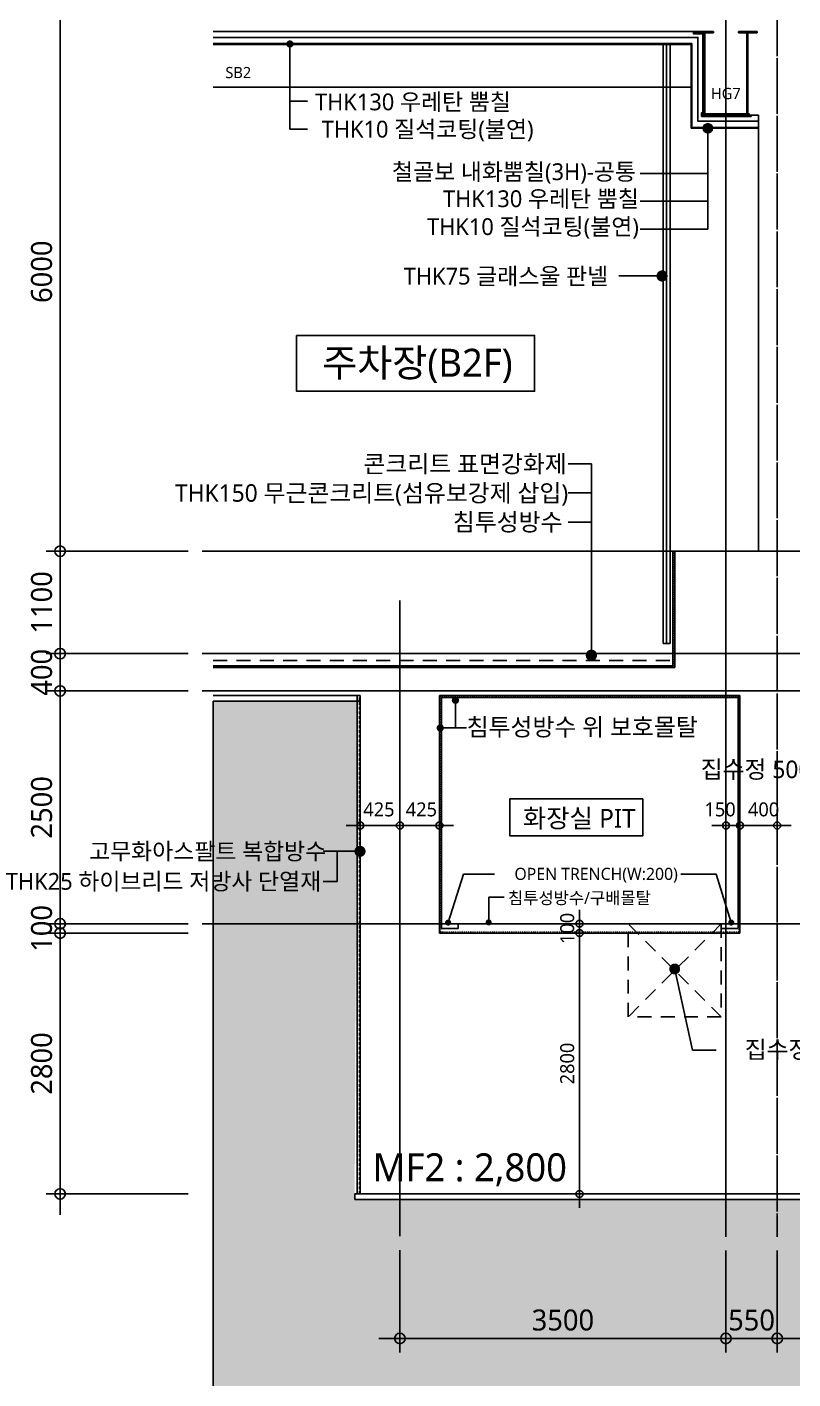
# Model space of a CAD drawing. Header units: millimetres. Extents: x 81033 to 452328, y -17390 to 42241.
# Drawn here: x 334429 to 342650, y -6043 to 8471 of the extents above; entities that cross this region are included whole.
import ezdxf
from ezdxf.enums import TextEntityAlignment as Align

# ---------------------------------------------------------------- set-up
doc = ezdxf.new("R2010")
doc.units = ezdxf.units.MM
doc.header["$LTSCALE"] = 100
doc.header["$MEASUREMENT"] = 0
doc.header["$PDSIZE"] = -10
for name, pattern in [('CEN', [62, 60, -1, 0, -1]), ('HID', [2.5, 1.5, -1]), ('HIDDEN', [2, 1, -1])]:
    doc.linetypes.add(name, pattern=pattern)
doc.layers.get('0').update_dxf_attribs({"linetype": 'CONTINUOUS'})
doc.layers.get('Defpoints').update_dxf_attribs({"color": 171, "linetype": 'CONTINUOUS'})
for name, color, linetype in [('CEN', 1, 'CEN'), ('CEN(ST)', 1, 'CEN'), ('CON', 2, 'CONTINUOUS'), ('FIN', 8, 'CONTINUOUS'), ('FIN(패널-T75 글라스울)', 6, 'CONTINUOUS'), ('FIN-2', 9, 'CONTINUOUS'), ('FIN-5', 6, 'CONTINUOUS'), ('HAT 254', 254, 'CONTINUOUS'), ('HAT-252', 252, 'CONTINUOUS'), ('HF', 3, 'CONTINUOUS'), ('INS', 251, 'BATTING'), ('LED', 7, 'CONTINUOUS'), ('NDIM', 7, 'CONTINUOUS'), ('TEXT(MIN)', 7, 'CONTINUOUS'), ('TEXT(노트)', 7, 'CONTINUOUS'), ('TEXT(실명)', 3, 'CONTINUOUS'), ('W', 7, 'CONTINUOUS'), ('wire-meshes', 1, 'CONTINUOUS'), ('방수', 8, 'HIDDEN')]:
    doc.layers.add(name, color=color, linetype=linetype)
doc.styles.add('CGS', font='cgse', dxfattribs={"bigfont": 'cgs'})
doc.styles.add('TE', font='malgun_0.ttf')
doc.styles.add('나눔바른고딕', font='NanumBarunGothic.ttf')
doc.linetypes.add('BATTING', pattern='A,0.0001,-0.1,[134,ltypeshp.shx,S=0.1,R=0,X=-0.1,Y=0],-0.2,[134,ltypeshp.shx,S=0.1,R=180,X=0.1,Y=0],-0.1', length=0.4001)
doc.dimstyles.new('NDIM 1200', dxfattribs={"dimscale": 75, "dimtxt": 3, "dimasz": 1, "dimexe": 2, "dimexo": 2, "dimgap": 1, "dimtad": 1, "dimdec": 0, "dimdsep": 46, "dimtxsty": 'CGS', "dimblk": 'DOT0', "dimcen": 1, "dimdle": 8, "dimclrd": 256, "dimclre": 256, "dimclrt": 256, "dimadec": 0, "dimazin": 0, "dimtfac": 1, "dimtdec": 0, "dimtix": 1, "dimtmove": 2, "dimatfit": 3, "dimldrblk": 'DOT0', "dimfxl": 1, "dimtolj": 1, "dimtzin": 0, "dimlwd": -1, "dimlwe": -1, "dimarcsym": 0})

# ---------------------------------------------------------------- blocks, each defined once
blk = doc.blocks.new('*U1013')
at = {"layer": 'W'}
h = blk.add_hatch(color=256, dxfattribs=at)
h.dxf.hatch_style = 1
h.paths.add_polyline_path([(-225, -15), (-235, -25), (-235, -15)])
h = blk.add_hatch(color=256, dxfattribs=at)
h.dxf.hatch_style = 1
h.paths.add_polyline_path([(225, -15), (235, -25), (235, -15)])
h = blk.add_hatch(color=256, dxfattribs=at)
h.dxf.hatch_style = 1
h.paths.add_polyline_path([(-225, -885), (-235, -875), (-235, -885)])
h = blk.add_hatch(color=256, dxfattribs=at)
h.dxf.hatch_style = 1
h.paths.add_polyline_path([(225, -885), (235, -875), (235, -885)])
at = {"layer": 'Defpoints'}
blk.add_point((0, 0), dxfattribs=at)
at = {"layer": 'HF', "color": 0, "linetype": 'ByBlock'}
for p, q in [((-135, 0), (-335, 0)), ((-335, 0), (-335, -15)), ((-135, -15), (-135, 0)), ((335, 0), (135, 0)), ((135, 0), (135, -15)), ((335, -15), (335, 0)), ((-335, -15), (-135, -15)), ((135, -15), (335, -15))]:
    blk.add_line(p, q, dxfattribs=at)
for points in [[(-235, -885), (-225, -885), (-225, -15), (-235, -15)], [(225, -885), (235, -885), (235, -15), (225, -15)], [(-250, -900), (250, -900), (250, -885), (-250, -885)]]:
    blk.add_lwpolyline(points, close=True, dxfattribs=at)
at = {"layer": 'W'}
for points in [[(-225, -15), (-235, -25), (-235, -15)], [(225, -15), (235, -25), (235, -15)], [(-225, -885), (-235, -875), (-235, -885)], [(225, -885), (235, -875), (235, -885)]]:
    blk.add_lwpolyline(points, close=True, dxfattribs=at)
blk = doc.blocks.new('DOT0')
blk.add_line((-3, 0), (3, 0))
at = {"color": 6}
blk.add_circle((0, 0), 0.75, dxfattribs=at)
blk = doc.blocks.new('*D1017')
at = {"layer": 'Defpoints', "color": 0, "ltscale": 0.4, "transparency": 16777216}
for p in [(336309, 8844), (334784, 2844), (336309, 2844)]:
    blk.add_point(p, dxfattribs=at)
at = {"layer": 'NDIM', "ltscale": 0.4, "transparency": 16777216}
for p, q in [((336159, 8844), (334634, 8844)), ((334784, 8769), (334784, 2919)), ((336159, 2844), (334634, 2844))]:
    blk.add_line(p, q, dxfattribs=at)
at = {"layer": 'NDIM', "ltscale": 0.4, "transparency": 16777216, "xscale": 75, "yscale": 75, "zscale": 75}
for p, rotation in [((334784, 8844), 90), ((334784, 2844), 270)]:
    blk.add_blockref('DOT0', p, dxfattribs=dict(at, rotation=rotation))
at = {"layer": 'NDIM', "ltscale": 0.4, "transparency": 16777216, "insert": (334586, 5844), "char_height": 225, "attachment_point": 5, "rotation": 90, "style": '나눔바른고딕'}
blk.add_mtext('\\A1;6000', dxfattribs=at)
blk = doc.blocks.new('*D1018')
at = {"layer": 'Defpoints', "color": 0, "ltscale": 0.4, "transparency": 16777216}
for p in [(334784, 2844), (336309, 2844), (336309, 1744)]:
    blk.add_point(p, dxfattribs=at)
at = {"layer": 'NDIM', "ltscale": 0.4, "transparency": 16777216}
for p, q in [((336159, 2844), (334634, 2844)), ((334784, 1819), (334784, 2769)), ((336159, 1744), (334634, 1744))]:
    blk.add_line(p, q, dxfattribs=at)
at = {"layer": 'NDIM', "ltscale": 0.4, "transparency": 16777216, "xscale": 75, "yscale": 75, "zscale": 75}
for p, rotation in [((334784, 2844), 90), ((334784, 1744), 270)]:
    blk.add_blockref('DOT0', p, dxfattribs=dict(at, rotation=rotation))
at = {"layer": 'NDIM', "ltscale": 0.4, "transparency": 16777216, "insert": (334586, 2294), "char_height": 225, "attachment_point": 5, "rotation": 90, "style": '나눔바른고딕'}
blk.add_mtext('\\A1;1100', dxfattribs=at)
blk = doc.blocks.new('*D1019')
at = {"layer": 'Defpoints', "color": 0, "ltscale": 0.4, "transparency": 16777216}
for p in [(336309, 1744), (334784, 1344), (336309, 1344)]:
    blk.add_point(p, dxfattribs=at)
at = {"layer": 'NDIM', "ltscale": 0.4, "transparency": 16777216}
for p, q in [((334784, 1819), (334784, 1894)), ((336159, 1744), (334634, 1744)), ((334784, 1744), (334784, 1344)), ((336159, 1344), (334634, 1344)), ((334784, 1269), (334784, 1194))]:
    blk.add_line(p, q, dxfattribs=at)
at = {"layer": 'NDIM', "ltscale": 0.4, "transparency": 16777216, "xscale": 75, "yscale": 75, "zscale": 75}
for p, rotation in [((334784, 1744), 270), ((334784, 1344), 90)]:
    blk.add_blockref('DOT0', p, dxfattribs=dict(at, rotation=rotation))
at = {"layer": 'NDIM', "ltscale": 0.4, "transparency": 16777216, "insert": (334586, 1544), "char_height": 225, "attachment_point": 5, "rotation": 90, "style": '나눔바른고딕'}
blk.add_mtext('\\A1;400', dxfattribs=at)
blk = doc.blocks.new('*D1020')
at = {"layer": 'Defpoints', "color": 0, "ltscale": 0.4, "transparency": 16777216}
for p in [(336309, 1344), (334784, -1156), (336309, -1156)]:
    blk.add_point(p, dxfattribs=at)
at = {"layer": 'NDIM', "ltscale": 0.4, "transparency": 16777216}
for p, q in [((336159, 1344), (334634, 1344)), ((334784, 1269), (334784, -1081)), ((336159, -1156), (334634, -1156))]:
    blk.add_line(p, q, dxfattribs=at)
at = {"layer": 'NDIM', "ltscale": 0.4, "transparency": 16777216, "xscale": 75, "yscale": 75, "zscale": 75}
for p, rotation in [((334784, 1344), 90), ((334784, -1156), 270)]:
    blk.add_blockref('DOT0', p, dxfattribs=dict(at, rotation=rotation))
at = {"layer": 'NDIM', "ltscale": 0.4, "transparency": 16777216, "insert": (334586, 94), "char_height": 225, "attachment_point": 5, "rotation": 90, "style": '나눔바른고딕'}
blk.add_mtext('\\A1;2500', dxfattribs=at)
blk = doc.blocks.new('*D1128')
at = {"layer": 'Defpoints', "color": 0, "ltscale": 0.4, "transparency": 16777216}
for p in [(341931, -4515), (342481, -4515), (341931, -5608)]:
    blk.add_point(p, dxfattribs=at)
at = {"layer": 'NDIM', "ltscale": 0.4, "transparency": 16777216}
for p, q in [((341931, -4665), (341931, -5758)), ((342481, -4665), (342481, -5758)), ((341856, -5608), (341781, -5608)), ((342481, -5608), (341931, -5608)), ((342556, -5608), (342631, -5608))]:
    blk.add_line(p, q, dxfattribs=at)
at = {"layer": 'NDIM', "ltscale": 0.4, "transparency": 16777216, "xscale": 75, "yscale": 75, "zscale": 75}
blk.add_blockref('DOT0', (341931, -5608), dxfattribs=at)
at = {"layer": 'NDIM', "ltscale": 0.4, "transparency": 16777216, "xscale": 75, "yscale": 75, "zscale": 75, "rotation": 180}
blk.add_blockref('DOT0', (342481, -5608), dxfattribs=at)
at = {"layer": 'NDIM', "ltscale": 0.4, "transparency": 16777216, "insert": (342206, -5411), "char_height": 225, "attachment_point": 5, "style": '나눔바른고딕'}
blk.add_mtext('\\A1;550', dxfattribs=at)
blk = doc.blocks.new('*D1135')
at = {"layer": 'Defpoints', "color": 0, "ltscale": 0.4, "transparency": 16777216}
for p in [(338431, -4509), (341931, -4515), (338431, -5608)]:
    blk.add_point(p, dxfattribs=at)
at = {"layer": 'NDIM', "ltscale": 0.4, "transparency": 16777216}
for p, q in [((338431, -4659), (338431, -5758)), ((341931, -4665), (341931, -5758)), ((341856, -5608), (338506, -5608))]:
    blk.add_line(p, q, dxfattribs=at)
at = {"layer": 'NDIM', "ltscale": 0.4, "transparency": 16777216, "xscale": 75, "yscale": 75, "zscale": 75, "rotation": 180}
blk.add_blockref('DOT0', (338431, -5608), dxfattribs=at)
at = {"layer": 'NDIM', "ltscale": 0.4, "transparency": 16777216, "xscale": 75, "yscale": 75, "zscale": 75}
blk.add_blockref('DOT0', (341931, -5608), dxfattribs=at)
at = {"layer": 'NDIM', "ltscale": 0.4, "transparency": 16777216, "insert": (340181, -5411), "char_height": 225, "attachment_point": 5, "style": '나눔바른고딕'}
blk.add_mtext('\\A1;3500', dxfattribs=at)
blk = doc.blocks.new('*D1136')
at = {"layer": 'Defpoints', "color": 0, "ltscale": 0.4, "transparency": 16777216}
for p in [(336309, -1156), (334784, -1256), (336309, -1256)]:
    blk.add_point(p, dxfattribs=at)
at = {"layer": 'NDIM', "ltscale": 0.4, "transparency": 16777216}
for p, q in [((334784, -1081), (334784, -1006)), ((336159, -1156), (334634, -1156)), ((334784, -1156), (334784, -1256)), ((336159, -1256), (334634, -1256)), ((334784, -1331), (334784, -1406))]:
    blk.add_line(p, q, dxfattribs=at)
at = {"layer": 'NDIM', "ltscale": 0.4, "transparency": 16777216, "xscale": 75, "yscale": 75, "zscale": 75}
for p, rotation in [((334784, -1156), 270), ((334784, -1256), 90)]:
    blk.add_blockref('DOT0', p, dxfattribs=dict(at, rotation=rotation))
at = {"layer": 'NDIM', "ltscale": 0.4, "transparency": 16777216, "insert": (334586, -1206), "char_height": 225, "attachment_point": 5, "rotation": 90, "style": '나눔바른고딕'}
blk.add_mtext('\\A1;100', dxfattribs=at)
blk = doc.blocks.new('*D1137')
at = {"layer": 'Defpoints', "color": 0, "ltscale": 0.4, "transparency": 16777216}
for p in [(336309, -1256), (334784, -4056), (336309, -4056)]:
    blk.add_point(p, dxfattribs=at)
at = {"layer": 'NDIM', "ltscale": 0.4, "transparency": 16777216}
for p, q in [((336159, -1256), (334634, -1256)), ((334784, -1331), (334784, -3981)), ((336159, -4056), (334634, -4056))]:
    blk.add_line(p, q, dxfattribs=at)
at = {"layer": 'NDIM', "ltscale": 0.4, "transparency": 16777216, "xscale": 75, "yscale": 75, "zscale": 75}
for p, rotation in [((334784, -1256), 90), ((334784, -4056), 270)]:
    blk.add_blockref('DOT0', p, dxfattribs=dict(at, rotation=rotation))
at = {"layer": 'NDIM', "ltscale": 0.4, "transparency": 16777216, "insert": (334586, -2656), "char_height": 225, "attachment_point": 5, "rotation": 90, "style": '나눔바른고딕'}
blk.add_mtext('\\A1;2800', dxfattribs=at)
blk = doc.blocks.new('*D1142')
at = {"layer": 'Defpoints', "color": 0, "ltscale": 0.4, "transparency": 16777216}
for p in [(339934, -1156), (339934, -1256), (340359, -1256)]:
    blk.add_point(p, dxfattribs=at)
at = {"layer": 'NDIM', "ltscale": 0.4, "transparency": 16777216}
for p, q in [((340034, -1156), (340459, -1156)), ((340359, -1106), (340359, -1056)), ((340359, -1156), (340359, -1256)), ((340034, -1256), (340459, -1256)), ((340359, -1306), (340359, -1356))]:
    blk.add_line(p, q, dxfattribs=at)
at = {"layer": 'NDIM', "ltscale": 0.4, "transparency": 16777216, "xscale": 50, "yscale": 50, "zscale": 50}
for p, rotation in [((340359, -1156), 270), ((340359, -1256), 90)]:
    blk.add_blockref('DOT0', p, dxfattribs=dict(at, rotation=rotation))
at = {"layer": 'NDIM', "ltscale": 0.4, "transparency": 16777216, "insert": (340228, -1206), "char_height": 150, "attachment_point": 5, "rotation": 90, "style": '나눔바른고딕'}
blk.add_mtext('\\A1;100', dxfattribs=at)
blk = doc.blocks.new('*D1141')
at = {"layer": 'Defpoints', "color": 0, "ltscale": 0.4, "transparency": 16777216}
for p in [(339934, -1256), (339934, -4056), (340359, -4056)]:
    blk.add_point(p, dxfattribs=at)
at = {"layer": 'NDIM', "ltscale": 0.4, "transparency": 16777216}
for p, q in [((340034, -1256), (340459, -1256)), ((340359, -1306), (340359, -4006)), ((340034, -4056), (340459, -4056))]:
    blk.add_line(p, q, dxfattribs=at)
at = {"layer": 'NDIM', "ltscale": 0.4, "transparency": 16777216, "xscale": 50, "yscale": 50, "zscale": 50}
for p, rotation in [((340359, -1256), 90), ((340359, -4056), 270)]:
    blk.add_blockref('DOT0', p, dxfattribs=dict(at, rotation=rotation))
at = {"layer": 'NDIM', "ltscale": 0.4, "transparency": 16777216, "insert": (340228, -2656), "char_height": 150, "attachment_point": 5, "rotation": 90, "style": '나눔바른고딕'}
blk.add_mtext('\\A1;2800', dxfattribs=at)
blk = doc.blocks.new('*D1184')
at = {"layer": 'Defpoints', "color": 0, "ltscale": 0.4, "transparency": 16777216}
for p in [(338006, -101), (338006, -427), (338431, -427)]:
    blk.add_point(p, dxfattribs=at)
at = {"layer": 'NDIM', "ltscale": 0.4, "transparency": 16777216}
for p, q in [((338006, -327), (338006, -1)), ((338381, -101), (338056, -101)), ((338431, -327), (338431, -1))]:
    blk.add_line(p, q, dxfattribs=at)
at = {"layer": 'NDIM', "ltscale": 0.4, "transparency": 16777216, "xscale": 50, "yscale": 50, "zscale": 50, "rotation": 180}
blk.add_blockref('DOT0', (338006, -101), dxfattribs=at)
at = {"layer": 'NDIM', "ltscale": 0.4, "transparency": 16777216, "xscale": 50, "yscale": 50, "zscale": 50}
blk.add_blockref('DOT0', (338431, -101), dxfattribs=at)
at = {"layer": 'NDIM', "ltscale": 0.4, "transparency": 16777216, "insert": (338206, 71), "char_height": 150, "attachment_point": 5, "style": '나눔바른고딕'}
blk.add_mtext('\\A1;425', dxfattribs=at)
blk = doc.blocks.new('*D1185')
at = {"layer": 'Defpoints', "color": 0, "ltscale": 0.4, "transparency": 16777216}
for p in [(338856, -101), (338431, -427), (338856, -427)]:
    blk.add_point(p, dxfattribs=at)
at = {"layer": 'NDIM', "ltscale": 0.4, "transparency": 16777216}
for p, q in [((338431, -327), (338431, -1)), ((338481, -101), (338806, -101)), ((338856, -327), (338856, -1))]:
    blk.add_line(p, q, dxfattribs=at)
at = {"layer": 'NDIM', "ltscale": 0.4, "transparency": 16777216, "xscale": 50, "yscale": 50, "zscale": 50, "rotation": 180}
blk.add_blockref('DOT0', (338431, -101), dxfattribs=at)
at = {"layer": 'NDIM', "ltscale": 0.4, "transparency": 16777216, "xscale": 50, "yscale": 50, "zscale": 50}
blk.add_blockref('DOT0', (338856, -101), dxfattribs=at)
at = {"layer": 'NDIM', "ltscale": 0.4, "transparency": 16777216, "insert": (338662, 71), "char_height": 150, "attachment_point": 5, "style": '나눔바른고딕'}
blk.add_mtext('\\A1;425', dxfattribs=at)
blk = doc.blocks.new('*D1186')
at = {"layer": 'Defpoints', "color": 0, "ltscale": 0.4, "transparency": 16777216}
for p in [(342081, -101), (341931, -427), (342081, -427)]:
    blk.add_point(p, dxfattribs=at)
at = {"layer": 'NDIM', "ltscale": 0.4, "transparency": 16777216}
for p, q in [((341881, -101), (341831, -101)), ((341931, -327), (341931, -1)), ((341931, -101), (342081, -101)), ((342081, -327), (342081, -1)), ((342131, -101), (342181, -101))]:
    blk.add_line(p, q, dxfattribs=at)
at = {"layer": 'NDIM', "ltscale": 0.4, "transparency": 16777216, "xscale": 50, "yscale": 50, "zscale": 50}
blk.add_blockref('DOT0', (341931, -101), dxfattribs=at)
at = {"layer": 'NDIM', "ltscale": 0.4, "transparency": 16777216, "xscale": 50, "yscale": 50, "zscale": 50, "rotation": 180}
blk.add_blockref('DOT0', (342081, -101), dxfattribs=at)
at = {"layer": 'NDIM', "ltscale": 0.4, "transparency": 16777216, "insert": (341868, 71), "char_height": 150, "attachment_point": 5, "style": '나눔바른고딕'}
blk.add_mtext('\\A1;150', dxfattribs=at)
blk = doc.blocks.new('*D1187')
at = {"layer": 'Defpoints', "color": 0, "ltscale": 0.4, "transparency": 16777216}
for p in [(342481, -101), (342081, -427), (342481, -427)]:
    blk.add_point(p, dxfattribs=at)
at = {"layer": 'NDIM', "ltscale": 0.4, "transparency": 16777216}
for p, q in [((342081, -327), (342081, -1)), ((342131, -101), (342431, -101)), ((342481, -327), (342481, -1))]:
    blk.add_line(p, q, dxfattribs=at)
at = {"layer": 'NDIM', "ltscale": 0.4, "transparency": 16777216, "xscale": 50, "yscale": 50, "zscale": 50, "rotation": 180}
blk.add_blockref('DOT0', (342081, -101), dxfattribs=at)
at = {"layer": 'NDIM', "ltscale": 0.4, "transparency": 16777216, "xscale": 50, "yscale": 50, "zscale": 50}
blk.add_blockref('DOT0', (342481, -101), dxfattribs=at)
at = {"layer": 'NDIM', "ltscale": 0.4, "transparency": 16777216, "insert": (342335, 71), "char_height": 150, "attachment_point": 5, "style": '나눔바른고딕'}
blk.add_mtext('\\A1;400', dxfattribs=at)
blk = doc.blocks.new('*D1202')
at = {"layer": 'Defpoints', "color": 0, "ltscale": 0.4, "transparency": 16777216}
for p in [(342481, -4515), (344881, -4515), (342481, -5608)]:
    blk.add_point(p, dxfattribs=at)
at = {"layer": 'NDIM', "ltscale": 0.4, "transparency": 16777216}
for p, q in [((342481, -4665), (342481, -5758)), ((344881, -4665), (344881, -5758)), ((344806, -5608), (342556, -5608))]:
    blk.add_line(p, q, dxfattribs=at)
at = {"layer": 'NDIM', "ltscale": 0.4, "transparency": 16777216, "xscale": 75, "yscale": 75, "zscale": 75, "rotation": 180}
blk.add_blockref('DOT0', (342481, -5608), dxfattribs=at)
at = {"layer": 'NDIM', "ltscale": 0.4, "transparency": 16777216, "xscale": 75, "yscale": 75, "zscale": 75}
blk.add_blockref('DOT0', (344881, -5608), dxfattribs=at)
at = {"layer": 'NDIM', "ltscale": 0.4, "transparency": 16777216, "insert": (343681, -5411), "char_height": 225, "attachment_point": 5, "style": '나눔바른고딕'}
blk.add_mtext('\\A1;2400', dxfattribs=at)

msp = doc.modelspace()

# ---------------------------------------------------------------- hatches: boundary and pattern name
at = {"ltscale": 10000}
h = msp.add_hatch(color=256, dxfattribs=at)
h.dxf.hatch_style = 1
edge = h.paths.add_edge_path()
edge.add_arc((341736.9, 7383.9), 50, -180, 180)
at = {"layer": 'HAT 254', "ltscale": 1000}
h = msp.add_hatch(color=256, dxfattribs=at)
h.dxf.hatch_style = 1
h.paths.add_polyline_path([(360189.9, 12954.1), (357316.1, 12954.1), (357316.1, -236.1), (357341.1, -236.1), (357341.1, -296.1), (355881.1, -296.1), (355881.1, -1556.1), (355941.1, -1556.1), (355941.1, -1616.1), (344881.1, -1616.1), (344881.1, -4056.1), (344941.1, -4056.1), (344941.1, -4116.1), (337946.1, -4116.1), (337946.1, -4056.1), (337970.8, 1233.9), (336427.9, 1233.9), (336427.9, -4116.1), (336427.9, -6816.1), (360189.9, -6816.1)])
at = {"layer": 'LED', "ltscale": 10000}
h = msp.add_hatch(color=256, dxfattribs=at)
h.dxf.hatch_style = 1
edge = h.paths.add_edge_path()
edge.add_arc((337250.2, 8288.9), 39.3, 360, 720, ccw=False)
h = msp.add_hatch(color=256, dxfattribs=at)
h.dxf.hatch_style = 1
edge = h.paths.add_edge_path()
edge.add_arc((340487.1, 1726.6), 61.4, 180, 540, ccw=False)

# ---------------------------------------------------------------- linework, layer by layer
at = {"ltscale": 10000}
for points in [[(337322.4, 5161), (339877.8, 5161), (339877.8, 4561), (337322.4, 4561)], [(341038.6, 187.1), (339612.5, 187.1), (339612.5, -212.9), (341038.6, -212.9)]]:
    msp.add_lwpolyline(points, close=True, dxfattribs=at)
at = {"layer": 'CEN', "ltscale": 10000}
for p, q in [((341931.1, -4515.5), (341931.1, 16344.8)), ((360198, 2843.9), (336308.6, 2843.9)), ((338431.1, -4509.4), (338431.1, 2315.7)), ((343320.2, 1743.9), (336308.6, 1743.9)), ((360198, 1343.9), (336308.6, 1343.9)), ((360198, -1156.1), (336308.6, -1156.1))]:
    msp.add_line(p, q, dxfattribs=at)
at = {"layer": 'CEN(ST)', "ltscale": 0.1}
msp.add_line((342481.1, 37282.2), (342481.1, -4515.5), dxfattribs=at)
at = {"layer": 'CEN(ST)', "ltscale": 0.5}
msp.add_lwpolyline([(341931.1, 37282.2), (341931.1, -4515.5)], dxfattribs=at)
at = {"layer": 'CON', "ltscale": 1000}
for p, q in [((336427.9, 8423.9), (341796.1, 8423.9)), ((342181.1, 7523.9), (342281.1, 7523.9)), ((342281.1, 2843.9), (342281.1, 7523.9)), ((341381.1, 2843.9), (342281.1, 2843.9)), ((341381.1, 2843.9), (341381.1, 1593.9)), ((336427.9, 1593.9), (341381.1, 1593.9)), ((336427.9, 1293.9), (338006.1, 1293.9)), ((338006.1, -4056.1), (338006.1, 1293.9)), ((338856.1, 1293.9), (342081.1, 1293.9)), ((338856.1, -1256.1), (338856.1, 1293.9)), ((342081.1, -1256.1), (342081.1, 1293.9)), ((338856.1, -1256.1), (342081.1, -1256.1)), ((338006.1, -4056.1), (344881.1, -4056.1))]:
    msp.add_line(p, q, dxfattribs=at)
at = {"layer": 'Defpoints', "ltscale": 10000}
msp.add_lwpolyline([(336427.9, 1233.9), (336427.9, -4116.1), (336427.9, -6816.1), (360189.9, -6816.1), (360189.9, 13243.9)], dxfattribs=at)
at = {"layer": 'FIN'}
msp.add_line((336427.9, 7823.9), (341556.1, 7823.9), dxfattribs=at)
at = {"layer": 'FIN', "ltscale": 0.1}
for p, q in [((339056.1, -1156.1), (341881.1, -1156.1)), ((339056.1, -1206.1), (339056.1, -1156.1)), ((341881.1, -1206.1), (341881.1, -1156.1))]:
    msp.add_line(p, q, dxfattribs=at)
at = {"layer": 'FIN', "ltscale": 10000}
msp.add_lwpolyline([(342202.1, 7511.9), (341669.1, 7511.9), (341669.1, 7550.9), (341684.1, 7550.9), (341684.1, 8396.9), (341584.1, 8396.9), (341584.1, 8423.9), (341596.1, 8423.9), (341596.1, 8408.9), (341696.1, 8408.9), (341696.1, 7538.9), (341681.1, 7538.9), (341681.1, 7523.9), (342202.1, 7523.9)], close=True, dxfattribs=at)
at = {"layer": 'FIN(패널-T75 글라스울)', "ltscale": 10000}
for p, q in [((341256.1, 8283.9), (341256.1, 1851.3)), ((341331.1, 8283.9), (341331.1, 1851.3)), ((341256.1, 1851.3), (341331.1, 1851.3))]:
    msp.add_line(p, q, dxfattribs=at)
at = {"layer": 'FIN-2', "ltscale": 0.1}
for p, q in [((341361.1, 2843.9), (341361.1, 1613.9)), ((341381.1, 1743.9), (336426.5, 1743.9)), ((336427.9, 1613.9), (341361.1, 1613.9))]:
    msp.add_line(p, q, dxfattribs=at)
at = {"layer": 'FIN-2', "ltscale": 0.5}
for p, q in [((338006.1, 1233.9), (336427.9, 1233.9)), ((337971.1, -4056.1), (337971.1, 1293.9)), ((337946.1, -4116.1), (337946.1, -4056.1)), ((338006.1, -4056.1), (337946.1, -4056.1)), ((344941.1, -4116.1), (337946.1, -4116.1))]:
    msp.add_line(p, q, dxfattribs=at)
at = {"layer": 'FIN-2', "ltscale": 0.1}
msp.add_lwpolyline([(339056.1, -1206.1), (338876.1, -1206.1), (338876.1, 1273.9), (342061.1, 1273.9), (342061.1, -1206.1), (341881.1, -1206.1)], dxfattribs=at)
at = {"layer": 'FIN-5', "ltscale": 0.1}
for p, q in [((336427.9, 8293.9), (341566.1, 8293.9)), ((336427.9, 8283.9), (341556.1, 8283.9)), ((341556.1, 7383.9), (341556.1, 8283.9)), ((341566.1, 7393.9), (341566.1, 8293.9)), ((342281.1, 7383.9), (341556.1, 7383.9)), ((342281.1, 7393.9), (341566.1, 7393.9))]:
    msp.add_line(p, q, dxfattribs=at)
at = {"layer": 'HAT-252', "linetype": 'HID', "ltscale": 0.2}
msp.add_lwpolyline([(337996.1, -4056.1), (337996.1, 1293.9)], dxfattribs=at)
at = {"layer": 'INS', "ltscale": 0.9}
msp.add_line((341293.6, 1851.3), (341293.6, 8283.9), dxfattribs=at)
at = {"layer": 'INS', "ltscale": 1.5}
msp.add_lwpolyline([(342281.1, 7458.9), (341631.1, 7458.9), (341631.1, 8358.9), (336427.9, 8358.9)], dxfattribs=at)
at = {"layer": 'LED', "ltscale": 10000}
for p, q in [((341736.9, 6300.2), (341736.9, 7383.9)), ((341008.6, 6900.2), (341736.9, 6900.2)), ((341008.6, 6600.2), (341736.9, 6600.2)), ((341008.6, 6300.2), (341736.9, 6300.2))]:
    msp.add_line(p, q, dxfattribs=at)
at = {"layer": 'LED'}
for p, q in [((339027.7, 946.5), (339027.7, 1243)), ((339146.7, 946.5), (338864.8, 946.5)), ((337608.7, -378.2), (338003.1, -378.2)), ((337756.2, -378.2), (337756.2, -700.6)), ((337608.7, -700.6), (337756.2, -700.6))]:
    msp.add_line(p, q, dxfattribs=at)
for points, const_width in [([(339047.3, 1243, -1), (339008.2, 1243, -1)], 39.1), ([(338864.8, 966, -1), (338864.8, 927, -1)], 39.1), ([(338949.3, -1159.2, 1), (338949.3, -1126.7, 1)], 32.6), ([(339384.6, -1157.2, 1), (339384.6, -1124.6, 1)], 32.6), ([(341987.9, -1159.2, -1), (341987.9, -1126.7, -1)], 32.6), ([(341380.7, -1611.8, -1), (341380.7, -1670.4, -1)], 58.6)]:
    msp.add_lwpolyline(points, format="xyb", close=True, dxfattribs=dict(at, const_width=const_width))
at = {"layer": 'LED', "ltscale": 10000}
msp.add_circle((341736.9, 7383.9), 50, dxfattribs=at)
at = {"layer": 'TEXT(MIN)', "ltscale": 10000}
for p, q in [((337439.4, 7673.9), (337250.2, 7673.9)), ((340237.4, 3468.9), (340487.4, 3468.9)), ((340237.4, 3156.4), (340487.4, 3156.4))]:
    msp.add_line(p, q, dxfattribs=at)
at = {"layer": 'wire-meshes', "linetype": 'HID'}
for p, q in [((341881.1, -2156.1), (340881.1, -1156.1)), ((341881.1, -1156.1), (340881.1, -2156.1))]:
    msp.add_line(p, q, dxfattribs=at)
for points in [[(336427.9, 1668.9), (341361.1, 1668.9)], [(341881.1, -1156.1), (341881.1, -2156.1), (340881.1, -2156.1), (340881.1, -1156.1), (341881.1, -1156.1)]]:
    msp.add_lwpolyline(points, dxfattribs=at)
at = {"layer": '방수', "ltscale": 0.1}
for p in [(341371.1, 2843.9), (336427.9, 1603.9)]:
    msp.add_line(p, (341371.1, 1603.9), dxfattribs=at)
msp.add_lwpolyline([(338866.1, -1246.1), (338866.1, 1283.9), (342071.1, 1283.9), (342071.1, -1246.1)], close=True, dxfattribs=at)

# ---------------------------------------------------------------- block references
at = {"layer": 'HF'}
msp.add_blockref('*U1013', (341931.1, 8423.9), dxfattribs=at)

# ---------------------------------------------------------------- texts
at = {"layer": 'Defpoints', "style": 'TE'}
msp.add_text('MF2 : 2,800', height=300, dxfattribs=at).set_placement((338137.4, -3920.3, 2))
at = {"layer": 'TEXT(MIN)', "style": '나눔바른고딕'}
for s, height, p in [('THK130 우레탄 뿜칠', 180, (339622.6, 7667.1)), ('THK10 질석코팅(불연)', 180, (339865.8, 7374.7)), ('철골보 내화뿜칠(3H)-공통', 180, (340964.7, 6917.8)), ('THK130 우레탄 뿜칠', 180, (340996.4, 6627.9)), ('THK10 질석코팅(불연)', 180, (340996.4, 6327.9)), ('THK75 글래스울 판넬', 180, (340666.7, 5796.3, 0)), ('콘크리트 표면강화제', 187.5, (340222, 3781.4)), ('THK150 무근콘크리트(섬유보강제 삽입)', 187.5, (340237.4, 3468.9)), ('침투성방수', 187.5, (340176.7, 3156.4)), ('침투성방수 위 보호몰탈', 187.5, (341628, 956.3)), ('집수정 500X1500(H:500)', 187.5, (344362.1, 501.7)), ('집수정 1000X1000(H:1000)', 187.5, (345113.8, -2505.9))]:
    msp.add_text(s, height=height, dxfattribs=at).set_placement(p, align=Align.MIDDLE_RIGHT)
for s, p in [('고무화아스팔트 복합방수', (335095, -378.2)), ('THK25 하이브리드 저방사 단열재', (334201.4, -700.6))]:
    msp.add_text(s, height=180, rotation=360, dxfattribs=at).set_placement(p, align=Align.MIDDLE_LEFT)
at = {"layer": 'TEXT(노트)', "style": '나눔바른고딕'}
for s, height, p in [('SB2', 120, (336558.2, 7982.3)), ('HG7', 120, (341770.2, 7757.4)), ('침투성방수/구배몰탈', 130.21, (339591.4, -878.7))]:
    msp.add_text(s, height=height, dxfattribs=at).set_placement(p, align=Align.MIDDLE_LEFT)
msp.add_text('OPEN TRENCH(W:200)', height=130.208, dxfattribs=at).set_placement((341414.7, -620.4), align=Align.MIDDLE_RIGHT)
at = {"layer": 'TEXT(실명)', "style": '나눔바른고딕'}
for s, height, p in [('주차장(B2F)', 300, (338619.1, 4853.1)), ('화장실 PIT', 200, (340356, -20.6))]:
    msp.add_text(s, height=height, dxfattribs=at).set_placement(p, align=Align.MIDDLE)

# ---------------------------------------------------------------- dimensions: what is measured, and where the dimension line sits
at = {"layer": 'NDIM', "ltscale": 0.4}
for base, p1, p2, angle, override, picture, middle in [((334783.6, 2843.9), (336308.6, 8843.9), (336308.6, 2843.9), 270, {"dimtxsty": '나눔바른고딕'}, '*D1017', (334586.3, 5843.9)), ((334783.6, 2843.9), (336308.6, 1743.9), (336308.6, 2843.9), 90, {"dimtxsty": '나눔바른고딕'}, '*D1018', (334586.4, 2293.9)), ((334783.6, 1343.9), (336308.6, 1743.9), (336308.6, 1343.9), 270, {"dimtxsty": '나눔바른고딕'}, '*D1019', (334586.4, 1543.9)), ((334783.6, -1156.1), (336308.6, 1343.9), (336308.6, -1156.1), 270, {"dimtxsty": '나눔바른고딕'}, '*D1020', (334586.4, 93.9)), ((334783.6, -1256.1), (336308.6, -1156.1), (336308.6, -1256.1), 270, {"dimtxsty": '나눔바른고딕'}, '*D1136', (334586.4, -1206.1)), ((340359.2, -1256.1), (339934.2, -1156.1), (339934.2, -1256.1), 270, {"dimscale": 50, "dimtxsty": '나눔바른고딕'}, '*D1142', (340227.8, -1206.1)), ((334783.6, -4056.1), (336308.6, -1256.1), (336308.6, -4056.1), 270, {"dimtxsty": '나눔바른고딕'}, '*D1137', (334586.4, -2656.1)), ((340359.2, -4056.1), (339934.2, -1256.1), (339934.2, -4056.1), 270, {"dimscale": 50, "dimtxsty": '나눔바른고딕'}, '*D1141', (340227.8, -2656.1)), ((338431.1, -5608.1), (341931.1, -4515.5), (338431.1, -4509.4), 180, {"dimtxsty": '나눔바른고딕'}, '*D1135', (340181.1, -5410.7)), ((341931.1, -5608.1), (342481.1, -4515.5), (341931.1, -4515.5), 180, {"dimtxsty": '나눔바른고딕'}, '*D1128', (342206.1, -5410.9)), ((342481.1, -5608.1), (344881.1, -4515.5), (342481.1, -4515.5), 180, {"dimtxsty": '나눔바른고딕'}, '*D1202', (343681.1, -5410.9))]:
    dim = msp.add_linear_dim(base=base, p1=p1, p2=p2, angle=angle, dimstyle='NDIM 1200', override=override, dxfattribs=at)
    dim.commit()
    dim.dimension.update_dxf_attribs({"geometry": picture, "text_midpoint": middle})
dim = msp.add_linear_dim(base=(338006.1, -101.4), p1=(338431.1, -426.5), p2=(338006.1, -426.5), angle=180, dimstyle='NDIM 1200', override={"dimscale": 50, "dimtxsty": '나눔바른고딕'}, dxfattribs=at)
dim.commit()
dim.dimension.update_dxf_attribs({"geometry": '*D1184', "text_midpoint": (338205.7, 71.1), "dimtype": 160})
for base, p1, p2, picture, middle in [((338856.1, -101.4), (338431.1, -426.5), (338856.1, -426.5), '*D1185', (338661.7, 71.1)), ((342081.1, -101.4), (341931.1, -426.5), (342081.1, -426.5), '*D1186', (341867.8, 71.1)), ((342481.1, -101.4), (342081.1, -426.5), (342481.1, -426.5), '*D1187', (342335.2, 71.1))]:
    dim = msp.add_linear_dim(base=base, p1=p1, p2=p2, dimstyle='NDIM 1200', override={"dimscale": 50, "dimtxsty": '나눔바른고딕'}, dxfattribs=at)
    dim.commit()
    dim.dimension.update_dxf_attribs({"geometry": picture, "text_midpoint": middle, "dimtype": 160})

# ---------------------------------------------------------------- leaders
at = {"layer": 'LED', "ltscale": 10000}
for points, override in [([(337250.2, 8282.6), (337250.2, 7373.9), (337439.4, 7373.9)], {"dimscale": 20, "dimasz": 1, "dimtad": 0, "dimclrd": 256, "dimldrblk": 'Dot'}), ([(340487.4, 1736.4), (340487.4, 3781.4), (340237.4, 3781.4)], {"dimscale": 20, "dimasz": 1, "dimtad": 0, "dimclrd": 256, "dimldrblk": 'Dot'}), ([(338949.3, -1142.9), (339112.4, -622.4), (339447.7, -622.4)], {"dimscale": 20, "dimtad": 0, "dimclrd": 256, "dimldrblk": 'Dot'}), ([(341987.9, -1142.9), (341824.8, -622.4), (341448.1, -622.4)], {"dimscale": 20, "dimtad": 0, "dimclrd": 256, "dimldrblk": 'Dot'}), ([(339384.6, -1140.9), (339384.6, -871.6), (339551.3, -871.6)], {"dimscale": 20, "dimtad": 0, "dimclrd": 256, "dimldrblk": 'Dot'}), ([(341381.7, -1648.5), (341571.4, -2512.3), (341826.7, -2512.3)], {"dimscale": 20, "dimtad": 0, "dimclrd": 256, "dimldrblk": 'Dot'})]:
    msp.add_leader(points, dimstyle='NDIM 1200', override=override, dxfattribs=at)
at = {"layer": 'NDIM', "ltscale": 10000}
for points in [[(341245, 5798.6, 0), (340781, 5798.6, 0), (341099.3, 5798.6, 0)], [(338003.1, -378.2), (337703.1, -378.2)]]:
    msp.add_leader(points, dimstyle='NDIM 1200', override={"dimscale": 120, "dimasz": 1, "dimgap": 1, "dimtad": 0, "dimldrblk": 'Dot'}, dxfattribs=at)

doc.saveas('drawing.dxf')
